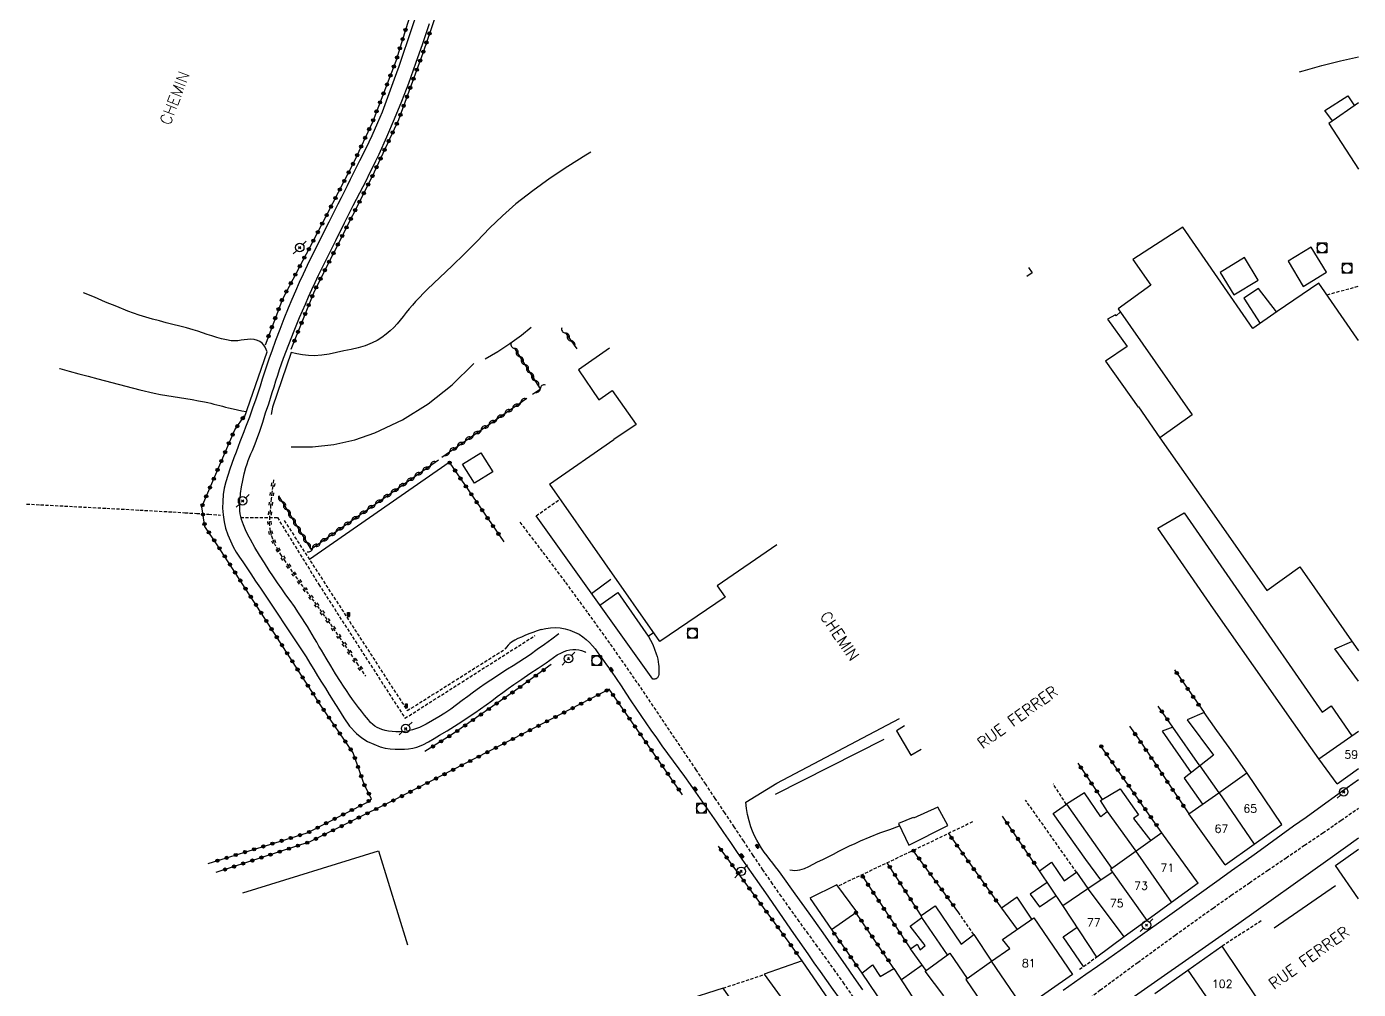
# Model space of a CAD drawing. Header units: millimetres. Extents: x 137000 to 138002, y 152999 to 154002.
# Drawn here: x 137792 to 138000, y 153219.5 to 153369.9 of the extents above; entities that cross this region are included whole.
import ezdxf
from ezdxf.enums import TextEntityAlignment as Align

# ---------------------------------------------------------------- set-up
doc = ezdxf.new("R2010")
doc.units = ezdxf.units.MM
doc.linetypes.add('DASHED', pattern=[0.75, 0.5, -0.25])
doc.layers.get('0').update_dxf_attribs({"linetype": 'CONTINUOUS'})
for name, color, linetype in [('W0001', 6, 'DASHED'), ('W0014', 7, 'CONTINUOUS'), ('W0017', 7, 'CONTINUOUS'), ('W0070', 7, 'DASHED'), ('W0071', 7, 'CONTINUOUS'), ('W0101', 7, 'CONTINUOUS'), ('W0104', 1, 'CONTINUOUS'), ('W0112', 1, 'DASHED'), ('W0120', 7, 'CONTINUOUS'), ('W0220', 5, 'DASHED'), ('W0300', 7, 'CONTINUOUS'), ('W0310', 3, 'CONTINUOUS'), ('W0323', 7, 'CONTINUOUS'), ('W0401', 7, 'CONTINUOUS'), ('W0420', 7, 'CONTINUOUS'), ('W0473', 7, 'CONTINUOUS'), ('W0510', 5, 'CONTINUOUS'), ('W0989', 7, 'CONTINUOUS'), ('W0991', 7, 'CONTINUOUS'), ('W1102', 7, 'CONTINUOUS')]:
    doc.layers.add(name, color=color, linetype=linetype)
doc.styles.get("Standard").update_dxf_attribs({"font": 'romans.shx', "width": 0.85})

# ---------------------------------------------------------------- blocks, each defined once
blk = doc.blocks.new('T473')
for p, q in [((-0.166667, 0.166667), (0.166667, -0.166667)), ((-0.166667, -0.166667), (0.166667, 0.166667)), ((0.500001, 0.500001), (1.000002, 1.000002)), ((-1.000002, -1.000002), (-0.500001, -0.500001))]:
    blk.add_line(p, q)
blk.add_ellipse((0, 0), major_axis=(0.471405, 0.471405), ratio=1, start_param=5.4977871438, end_param=11.780972451)
blk = doc.blocks.new('T401')
for p, q in [((-0.3, 0.3), (0, 0.3)), ((-0.3, -0.25), (-0.3, 0.3)), ((-0.3, 0.15), (0, 0.15)), ((-0.3, 0), (0, 0)), ((0, 0.3), (0, -0.25)), ((-0.3, -0.15), (0, -0.15)), ((-0.3, -0.25), (-0.3, -0.3)), ((-0.3, -0.3), (0, -0.3)), ((0, -0.3), (0, -0.25))]:
    blk.add_line(p, q)
blk = doc.blocks.new('T420')
for p, q in [((0.75, 0.75), (-0.75, 0.75)), ((-0.75, 0.75), (-0.75, -0.75)), ((0.75, 0.75), (0.75, -0.75)), ((0.75, -0.75), (-0.75, -0.75))]:
    blk.add_line(p, q)
blk.add_ellipse((0, 0), major_axis=(-0.53, 0.53), ratio=1, start_param=3.926991, end_param=10.210176)
blk = doc.blocks.new('t310o')
at = {"color": 0, "linetype": 'Continuous'}
for centre, start, end in [((-0.5, 0.38), 216.8699, 323.1304), ((0.5, -0.37), 36.8699, 143.1303)]:
    blk.add_arc(centre, 0.625, start, end, dxfattribs=at)
blk = doc.blocks.new('t323o')
at = {"color": 0, "linetype": 'Continuous'}
for radius in [0.25, 0.15]:
    blk.add_circle((0, 0), radius, dxfattribs=at)
blk = doc.blocks.new('t220o')
at = {"color": 0, "linetype": 'Continuous'}
for p, q in [((-0.25, 0.25), (0.25, 0.25)), ((-0.25, -0.25), (0.25, -0.25))]:
    blk.add_line(p, q, dxfattribs=at)

msp = doc.modelspace()

# ---------------------------------------------------------------- linework, layer by layer
at = {"layer": 'W0001'}
for points in [[(137923.28, 153215.22), (137919.68, 153220.36), (137918.29, 153222.32), (137916.89, 153224.27), (137915.48, 153226.21), (137914.07, 153228.15), (137912.66, 153230.09), (137911.26, 153232.04), (137909.87, 153233.99), (137908.49, 153235.96), (137906.97, 153238.17), (137905.47, 153240.39), (137903.98, 153242.61), (137902.49, 153244.85), (137901.02, 153247.08), (137899.54, 153249.32), (137898.05, 153251.55), (137896.55, 153253.77), (137893.21, 153258.74), (137889.86, 153263.72), (137886.49, 153268.67), (137883.05, 153273.58), (137879.6, 153278.38), (137876.11, 153283.14), (137872.56, 153287.87), (137868.97, 153292.56)], [(137953.87, 153215.07), (137959.7, 153219.4), (137965.54, 153223.7), (137971.4, 153227.97), (137977.3, 153232.19), (137980.14, 153234.18), (137982.99, 153236.15), (137985.85, 153238.1), (137988.71, 153240.04), (137991.58, 153241.99), (137994.44, 153243.93), (137997.3, 153245.89), (138000, 153247.77)]]:
    msp.add_lwpolyline(points, dxfattribs=at)
at = {"layer": 'W0014'}
for points in [[(137872.33, 153275.68), (137873.06, 153275.86), (137873.8, 153275.96), (137874.55, 153275.99), (137875.3, 153275.94), (137876.07, 153275.81), (137876.82, 153275.59), (137877.55, 153275.3), (137878.25, 153274.95), (137878.84, 153274.57), (137879.38, 153274.13), (137879.88, 153273.65), (137880.36, 153273.15), (137880.76, 153272.69), (137881.11, 153272.19), (137881.45, 153271.68), (137881.8, 153271.19), (137882.16, 153270.68), (137882.53, 153270.18), (137882.89, 153269.68), (137883.25, 153269.17), (137884.04, 153268.03), (137884.82, 153266.88), (137885.59, 153265.73), (137886.37, 153264.57), (137887.14, 153263.42), (137887.91, 153262.27), (137888.69, 153261.12), (137889.48, 153259.98), (137890.34, 153258.76), (137891.21, 153257.54), (137892.09, 153256.33), (137892.97, 153255.12), (137893.85, 153253.92), (137894.72, 153252.71), (137895.6, 153251.49), (137896.46, 153250.28), (137897.56, 153248.72), (137898.65, 153247.15), (137899.74, 153245.58), (137900.82, 153244.01), (137901.9, 153242.44), (137902.98, 153240.87), (137904.07, 153239.3), (137905.15, 153237.73), (137907.36, 153234.55), (137909.56, 153231.37), (137911.77, 153228.2), (137913.98, 153225.03), (137914.96, 153223.64), (137915.93, 153222.26), (137916.91, 153220.87), (137917.89, 153219.49), (137918.87, 153218.11)], [(138000, 153252.22), (137997.38, 153250.33), (137993.77, 153247.73), (137991.83, 153246.34), (137989.89, 153244.95), (137987.95, 153243.55), (137986.01, 153242.16), (137984.07, 153240.77), (137982.13, 153239.37), (137980.19, 153237.98), (137978.25, 153236.59), (137974.39, 153233.82), (137970.53, 153231.06), (137966.66, 153228.3), (137962.79, 153225.55), (137961.01, 153224.3), (137959.23, 153223.05), (137957.45, 153221.81), (137955.66, 153220.56), (137953.88, 153219.32)], [(137922.61, 153219.39), (137921.26, 153221.34), (137919.9, 153223.3), (137918.54, 153225.24), (137916.38, 153228.31), (137914.21, 153231.37), (137912.03, 153234.43), (137909.84, 153237.47), (137909.41, 153238.06), (137908.97, 153238.63), (137908.52, 153239.21), (137908.07, 153239.78), (137907.63, 153240.36), (137907.2, 153240.94), (137906.78, 153241.54), (137906.39, 153242.16), (137906.02, 153242.81), (137905.67, 153243.48), (137905.36, 153244.17), (137905.09, 153244.88), (137904.81, 153245.82), (137904.58, 153246.78), (137904.41, 153247.75), (137904.31, 153248.73)], [(137960.87, 153215.53), (137981.33, 153229.82), (137995.23, 153239.74), (138000, 153243.14)]]:
    msp.add_lwpolyline(points, dxfattribs=at)
at = {"layer": 'W0017'}
for points in [[(137836.13, 153286.67), (137857.99, 153301.84)], [(137889.77, 153267.95), (137871.55, 153293.46)], [(137880.18, 153281.29), (137883.2, 153283.56)], [(137881.52, 153279.49), (137884.3, 153281.49), (137889.08, 153274.67), (137889.9, 153275.24)], [(137872.35, 153275.67), (137871.69, 153275.47), (137871.05, 153275.24), (137870.41, 153275), (137869.77, 153274.74), (137869.25, 153274.52), (137868.72, 153274.29), (137868.21, 153274.03), (137867.73, 153273.72), (137867.44, 153273.48), (137867.17, 153273.23), (137866.93, 153272.95), (137866.71, 153272.65)], [(137889.07, 153274.71), (137889.43, 153274.03), (137889.76, 153273.33), (137890.06, 153272.62), (137890.32, 153271.89), (137890.44, 153271.48), (137890.55, 153271.06), (137890.63, 153270.63), (137890.69, 153270.2), (137890.71, 153269.96), (137890.72, 153269.72), (137890.72, 153269.47), (137890.71, 153269.23), (137890.71, 153269.04), (137890.72, 153268.84), (137890.71, 153268.64), (137890.67, 153268.44), (137890.62, 153268.34), (137890.57, 153268.24), (137890.5, 153268.15), (137890.42, 153268.07), (137890.32, 153268.01), (137890.21, 153267.97), (137890.1, 153267.95), (137889.99, 153267.93), (137889.94, 153267.92), (137889.88, 153267.93), (137889.82, 153267.93), (137889.77, 153267.95)], [(137904.33, 153248.73), (137909.13, 153251.7), (137928.33, 153261.79)], [(137911.21, 153238.16), (137911.59, 153238.09), (137911.98, 153238.07), (137912.36, 153238.08), (137912.75, 153238.14), (137913.48, 153238.36), (137914.17, 153238.68), (137914.84, 153239.04), (137915.51, 153239.38), (137916.35, 153239.79), (137917.19, 153240.2), (137918.02, 153240.62), (137918.86, 153241.05), (137919.69, 153241.47), (137920.53, 153241.89), (137921.38, 153242.29), (137922.23, 153242.67), (137923.74, 153243.31), (137925.26, 153243.91), (137926.79, 153244.48), (137928.33, 153245.02)]]:
    msp.add_lwpolyline(points, dxfattribs=at)
at = {"layer": 'W0070'}
for points in [[(137791.96, 153295.28), (137794.15, 153295.17), (137799.32, 153294.9), (137804.48, 153294.63), (137809.65, 153294.34), (137814.81, 153294.05), (137816.67, 153293.93), (137818.54, 153293.82), (137820.4, 153293.7), (137822.26, 153293.57)], [(137825.38, 153293.16), (137831.13, 153293.17), (137837.6, 153282.73), (137851.06, 153261.83), (137871.4, 153274.76)]]:
    msp.add_lwpolyline(points, dxfattribs=at)
at = {"layer": 'W0071'}
for points in [[(137853.7, 153374.28), (137852.14, 153369.66), (137851.46, 153367.66), (137850.78, 153365.65), (137850.1, 153363.64), (137849.39, 153361.64), (137848.77, 153359.93), (137848.14, 153358.21), (137847.48, 153356.51), (137846.78, 153354.82), (137845.88, 153352.82), (137844.93, 153350.84), (137843.95, 153348.88), (137842.98, 153346.91), (137842.51, 153345.96), (137842.03, 153345), (137841.55, 153344.05), (137841.07, 153343.1), (137840.59, 153342.15), (137840.1, 153341.19), (137839.63, 153340.24), (137839.15, 153339.29), (137838.14, 153337.27), (137837.12, 153335.25), (137836.12, 153333.22), (137835.15, 153331.19), (137834.55, 153329.87), (137833.96, 153328.55), (137833.38, 153327.22), (137832.82, 153325.88), (137832.15, 153324.21), (137831.49, 153322.53), (137830.86, 153320.84), (137830.25, 153319.14), (137829.87, 153318.06), (137829.5, 153316.97), (137829.14, 153315.87), (137828.78, 153314.77), (137828.42, 153313.68), (137828.06, 153312.58), (137827.7, 153311.49), (137827.32, 153310.4), (137827.04, 153309.63), (137826.76, 153308.86), (137826.47, 153308.09), (137826.17, 153307.32), (137825.88, 153306.55), (137825.59, 153305.79), (137825.29, 153305.02), (137825.01, 153304.25), (137824.67, 153303.37), (137824.32, 153302.49), (137823.99, 153301.61), (137823.69, 153300.71), (137823.38, 153299.74), (137823.09, 153298.77), (137822.84, 153297.78), (137822.67, 153296.77), (137822.59, 153295.71), (137822.57, 153294.65), (137822.64, 153293.58), (137822.8, 153292.52), (137823.05, 153291.5), (137823.39, 153290.5), (137823.79, 153289.53), (137824.24, 153288.58), (137824.7, 153287.78), (137825.21, 153287.01), (137825.74, 153286.25), (137826.26, 153285.49), (137827, 153284.38), (137827.73, 153283.26), (137828.47, 153282.15), (137829.21, 153281.03), (137829.93, 153279.95), (137830.66, 153278.87), (137831.39, 153277.79), (137832.11, 153276.71), (137832.84, 153275.63), (137833.56, 153274.55), (137834.28, 153273.46), (137834.99, 153272.37), (137835.61, 153271.4), (137836.22, 153270.43), (137836.82, 153269.45), (137837.42, 153268.47), (137838.02, 153267.49), (137838.63, 153266.51), (137839.24, 153265.54), (137839.87, 153264.57), (137840.69, 153263.25), (137841.5, 153261.9), (137842.4, 153260.59), (137843.48, 153259.43), (137844.32, 153258.77), (137845.22, 153258.21), (137846.18, 153257.76), (137847.17, 153257.39), (137847.95, 153257.18), (137848.74, 153257.07), (137849.53, 153257.01), (137850.32, 153256.99), (137850.98, 153257), (137851.64, 153257.05), (137852.29, 153257.14), (137852.93, 153257.3), (137853.87, 153257.67), (137854.76, 153258.15), (137855.61, 153258.67), (137856.47, 153259.19), (137857.65, 153259.88), (137858.81, 153260.59), (137859.97, 153261.32), (137861.11, 153262.08), (137862, 153262.68), (137862.88, 153263.3), (137863.75, 153263.93), (137864.61, 153264.57), (137865.47, 153265.21), (137866.34, 153265.85), (137867.21, 153266.48), (137868.08, 153267.1), (137869.34, 153267.96), (137870.59, 153268.82), (137871.86, 153269.67), (137873.12, 153270.51), (137873.7, 153270.91), (137874.27, 153271.33), (137874.86, 153271.72), (137875.49, 153272.05), (137875.92, 153272.24), (137876.37, 153272.4), (137876.83, 153272.51), (137877.3, 153272.57), (137877.76, 153272.56), (137878.21, 153272.5), (137878.65, 153272.4), (137879.07, 153272.25), (137879.14, 153272.22), (137879.2, 153272.19), (137879.25, 153272.15), (137879.3, 153272.1)], [(137875.1, 153275.01), (137873.99, 153274.17), (137872.87, 153273.35), (137871.74, 153272.55), (137870.61, 153271.76), (137869.74, 153271.18), (137868.87, 153270.61), (137867.99, 153270.04), (137867.1, 153269.49), (137866.22, 153268.93), (137865.34, 153268.37), (137864.46, 153267.8), (137863.6, 153267.22), (137862.68, 153266.58), (137861.78, 153265.92), (137860.89, 153265.25), (137860.01, 153264.58), (137859.11, 153263.92), (137858.21, 153263.27), (137857.28, 153262.64), (137856.34, 153262.05), (137855.36, 153261.47), (137854.37, 153260.91), (137853.34, 153260.41), (137852.26, 153260.02), (137851.61, 153259.87), (137850.95, 153259.77), (137850.28, 153259.73), (137849.61, 153259.73), (137849.06, 153259.75), (137848.51, 153259.81), (137847.97, 153259.91), (137847.43, 153260.06), (137847.06, 153260.21), (137846.71, 153260.39), (137846.38, 153260.61), (137846.06, 153260.84), (137845.69, 153261.18), (137845.35, 153261.56), (137845.04, 153261.95), (137844.73, 153262.33), (137844.25, 153262.93), (137843.78, 153263.53), (137843.32, 153264.14), (137842.87, 153264.75), (137842.38, 153265.45), (137841.91, 153266.15), (137841.44, 153266.86), (137840.98, 153267.57), (137840.22, 153268.78), (137839.47, 153270), (137838.74, 153271.23), (137838, 153272.45), (137837.63, 153273.07), (137837.27, 153273.69), (137836.91, 153274.3), (137836.55, 153274.92), (137836.18, 153275.54), (137835.82, 153276.15), (137835.44, 153276.76), (137835.06, 153277.37), (137834.43, 153278.32), (137833.79, 153279.27), (137833.13, 153280.2), (137832.47, 153281.13), (137831.81, 153282.06), (137831.15, 153283), (137830.5, 153283.94), (137829.87, 153284.89), (137829.1, 153286.08), (137828.34, 153287.28), (137827.6, 153288.49), (137826.92, 153289.73), (137826.53, 153290.49), (137826.15, 153291.26), (137825.82, 153292.05), (137825.54, 153292.87), (137825.42, 153293.32), (137825.34, 153293.78), (137825.28, 153294.24), (137825.24, 153294.7), (137825.24, 153294.98), (137825.24, 153295.26), (137825.25, 153295.54), (137825.26, 153295.82), (137825.29, 153296.1), (137825.31, 153296.38), (137825.35, 153296.65), (137825.38, 153296.93), (137825.53, 153297.96), (137825.72, 153298.99), (137825.95, 153300), (137826.22, 153301.01), (137826.39, 153301.55), (137826.58, 153302.09), (137826.79, 153302.61), (137827.01, 153303.14), (137827.23, 153303.66), (137827.45, 153304.18), (137827.67, 153304.71), (137827.87, 153305.24), (137828.37, 153306.65), (137828.84, 153308.08), (137829.3, 153309.51), (137829.77, 153310.93), (137830.06, 153311.83), (137830.34, 153312.72), (137830.63, 153313.62), (137830.91, 153314.51), (137831.19, 153315.41), (137831.48, 153316.3), (137831.78, 153317.19), (137832.1, 153318.07), (137832.9, 153320.2), (137833.74, 153322.32), (137834.61, 153324.42), (137835.5, 153326.51), (137836, 153327.65), (137836.52, 153328.78), (137837.04, 153329.9), (137837.58, 153331.02), (137838.91, 153333.75), (137840.26, 153336.47), (137841.63, 153339.19), (137842.99, 153341.9), (137843.5, 153342.9), (137844.01, 153343.9), (137844.52, 153344.89), (137845.03, 153345.89), (137845.54, 153346.89), (137846.04, 153347.89), (137846.53, 153348.9), (137847.01, 153349.91), (137848.24, 153352.66), (137849.42, 153355.44), (137850.56, 153358.23), (137851.65, 153361.04), (137852.78, 153364.13), (137853.84, 153367.24), (137854.87, 153370.36)]]:
    msp.add_lwpolyline(points, dxfattribs=at)
at = {"layer": 'W0101'}
for points in [[(137883.02, 153319.61), (137878.18, 153316.27), (137881.36, 153311.58), (137883.42, 153313), (137887.16, 153307.73)], [(137887.16, 153307.73), (137883.67, 153305.37)], [(137873.65, 153298.37), (137883.67, 153305.37)], [(137899.85, 153282.49), (137901.09, 153280.73), (137890.89, 153273.83), (137873.67, 153298.37)], [(137909.16, 153288.94), (137899.85, 153282.49)], [(137996.67, 153251.6), (137993.8, 153255.49), (138000, 153259.82)], [(137978.18, 153250.2), (137982.59, 153253.3)], [(137988.03, 153245.21), (137982.64, 153253.24)], [(137996.67, 153251.6), (138000, 153253.99)], [(137979.19, 153238.96), (137973.5, 153246.91), (137978.18, 153250.2)], [(137983.72, 153242.16), (137988.03, 153245.21)], [(137974.98, 153236.07), (137969.32, 153243.93), (137965.31, 153241.07)], [(137979.19, 153238.96), (137983.72, 153242.16)], [(137965.31, 153241.07), (137961.28, 153238.19)], [(137996.42, 153238.85), (138000, 153241.39)], [(138000, 153233.62), (137996.42, 153238.85)], [(137957.76, 153235.24), (137961.56, 153237.8)], [(137974.98, 153236.07), (137970.83, 153233.04)], [(137959.12, 153224.54), (137953.83, 153232.61), (137957.76, 153235.24)], [(137970.83, 153233.04), (137966.96, 153230.23)], [(137942.7, 153223.87), (137945.54, 153225.87), (137944.4, 153227.26), (137949.3, 153230.65), (137955.32, 153221.82)], [(137966.96, 153230.23), (137966.96, 153230.22), (137963.44, 153227.67)], [(137963.44, 153227.67), (137959.12, 153224.54)], [(137973.36, 153222.47), (137978.67, 153226.21)], [(137978.67, 153226.21), (137984.1, 153218.15)], [(137935.26, 153218.48), (137932.35, 153222.35), (137936.16, 153225.14), (137938.89, 153221.18)], [(137938.89, 153221.18), (137942.7, 153223.87)], [(137955.32, 153221.82), (137947.73, 153216.51)], [(137968.2, 153218.83), (137973.36, 153222.47)]]:
    msp.add_lwpolyline(points, dxfattribs=at)
at = {"layer": 'W0104'}
for points in [[(137995.94, 153355.12), (137994.77, 153356.76), (137998.37, 153359.03), (137999.38, 153357.5)], [(138000, 153357.93), (137995.39, 153354.74), (138000, 153347.61)], [(138000, 153320.81), (137999.75, 153321.18), (137993.85, 153329.79), (137987.31, 153325.37), (137983.5, 153322.7), (137972.6, 153338.55), (137964.78, 153333.5), (137967.6, 153329.46), (137962.5, 153325.76), (137974.05, 153309.22), (137968.98, 153305.63), (137977.13, 153294.06), (137985.71, 153281.79), (137990.88, 153285.49), (138000, 153272.34)], [(137948.46, 153332.23), (137949.04, 153331.41), (137948.19, 153330.83)], [(137987.19, 153325.31), (137984.42, 153328.94), (137982.09, 153327.46), (137984.64, 153323.5)], [(137962.82, 153325.3), (137962.15, 153324.68), (137962.07, 153324.86), (137960.81, 153324.16), (137963.9, 153319.89), (137960.51, 153317.61), (137965.6, 153310.44), (137965.66, 153310.45), (137968.98, 153305.63)], [(137993.8, 153255.49), (137991.97, 153258.14), (137977.35, 153278.93), (137968.67, 153291.53), (137972.81, 153293.93), (137981.77, 153280.88), (137994.34, 153262.8), (137995.73, 153263.77), (137998.96, 153259.09)], [(138000, 153267.64), (137996.34, 153272.67), (137998.96, 153273.83)], [(137982.64, 153253.24), (137979.83, 153257.27), (137977.9, 153259.9), (137977.89, 153259.9), (137975.89, 153262.72), (137973.24, 153261.58), (137977.37, 153256.07), (137972.77, 153252.45)], [(137929.12, 153260.67), (137927.83, 153259.89), (137930.11, 153256.08)], [(137975.22, 153254.38), (137971.02, 153260.44), (137969.35, 153259.79), (137973.86, 153253.31)], [(137930.11, 153256.08), (137931.69, 153257.02)], [(137975.22, 153254.38), (137978.18, 153250.2)], [(137960.79, 153247.27), (137959.7, 153248.99), (137962.78, 153250.83), (137965.63, 153246.77), (137964.86, 153246.19), (137967.56, 153242.67)], [(137972.77, 153252.45), (137975.65, 153248.43)], [(137959.77, 153236.6), (137957.45, 153239.77), (137952.31, 153246.95), (137954.38, 153248.39), (137957.39, 153244.21), (137961.51, 153238.35)], [(137965.31, 153241.07), (137960.79, 153247.27), (137959.76, 153246.42), (137957.22, 153250.18), (137954.38, 153248.39)], [(137825.72, 153234.55), (137846.91, 153241.11), (137851.47, 153226.46)], [(137953.83, 153232.61), (137950.18, 153238.02), (137952.05, 153239.33), (137954.04, 153236.44), (137955.99, 153237.77), (137957.76, 153235.24)], [(137951.4, 153236.2), (137948.73, 153234.36), (137950.18, 153232.38), (137952.79, 153234.15)], [(137918.53, 153235.79), (137914.32, 153233.72)], [(137917.69, 153228.83), (137921.64, 153231.57), (137918.53, 153235.79)], [(137948.98, 153230.43), (137946.7, 153233.87), (137944.27, 153232.16), (137946.7, 153228.85)], [(137914.37, 153233.7), (137917.69, 153228.81)], [(137932.49, 153222.45), (137930.01, 153225.81), (137931.06, 153226.56), (137931.54, 153225.68), (137932.34, 153226.35), (137929.96, 153229.35), (137931.81, 153230.69), (137931.82, 153230.71), (137931.7, 153231.04), (137933.87, 153232.55), (137937.96, 153226.57), (137939.92, 153228.05), (137942.7, 153223.87)], [(137935.83, 153224.9), (137931.82, 153230.71)], [(137957.07, 153223.06), (137953.9, 153227.67), (137956.08, 153229.18)], [(137913.1, 153223.96), (137907.2, 153221.86), (137910.92, 153216.7), (137910.93, 153216.71), (137916.61, 153208.87)], [(137921.42, 153211.8), (137913.1, 153223.96)], [(137922.42, 153222.04), (137924.12, 153223.31), (137925.3, 153221.48), (137927.43, 153222.77), (137931.81, 153216.05)], [(137922.42, 153222.02), (137928.2, 153213.46)], [(137931.88, 153223.28), (137928.61, 153220.97)]]:
    msp.add_lwpolyline(points, dxfattribs=at)
for points in [[(137980.53, 153327.95), (137984.34, 153330.26), (137982.19, 153333.79), (137978.39, 153331.47)], [(137995.03, 153331.48), (137992.64, 153335.43), (137989.01, 153333.23), (137991.4, 153329.29)], [(137864.77, 153300.34), (137861.9, 153298.53), (137860.03, 153301.49), (137862.9, 153303.3)], [(137934.29, 153247.96), (137930.52, 153246.23), (137930.43, 153246.32), (137928.17, 153245.37), (137929.78, 153241.99), (137935.89, 153245.09)], [(137900.79, 153219.68), (137894.56, 153217.7), (137897.43, 153213.64), (137903.51, 153215.69)]]:
    msp.add_lwpolyline(points, close=True, dxfattribs=at)
at = {"layer": 'W0112'}
for points in [[(137995.13, 153327.98), (138000, 153329.32)], [(137871.55, 153293.46), (137875.29, 153296.05)], [(137832.2, 153292.71), (137851.42, 153263.02), (137866.71, 153272.65)], [(137954.37, 153248.39), (137952.34, 153251.58)], [(137955.99, 153237.77), (137948, 153249.05)], [(137939.73, 153245.64), (137930.14, 153241.02), (137918.67, 153235.59)], [(137939.92, 153228.05), (137937.58, 153231.45)], [(137984.81, 153230.17), (137978.67, 153226.21)], [(137956.46, 153222.62), (137959.2, 153224.6)], [(137900.79, 153219.68), (137907.23, 153221.82)]]:
    msp.add_lwpolyline(points, dxfattribs=at)
at = {"layer": 'W0120'}
for points in [[(137825.93, 153308.72), (137829.51, 153319.08), (137829.23, 153319.77)], [(137833.26, 153318.95), (137830.38, 153310.42), (137830.15, 153309.27)]]:
    msp.add_lwpolyline(points, dxfattribs=at)
at = {"layer": 'W0220'}
msp.add_lwpolyline([(137830.54, 153299.05), (137830.4, 153298.07), (137830.27, 153297.09), (137830.16, 153296.1), (137830.08, 153295.11), (137829.99, 153294.21), (137829.91, 153293.3), (137829.87, 153292.38), (137829.93, 153291.46), (137830.04, 153290.88), (137830.2, 153290.3), (137830.4, 153289.75), (137830.63, 153289.2), (137831.09, 153288.3), (137831.62, 153287.43), (137832.19, 153286.58), (137832.75, 153285.75), (137833.55, 153284.57), (137834.37, 153283.4), (137835.21, 153282.25), (137836.06, 153281.1), (137836.91, 153279.96), (137837.75, 153278.81), (137838.59, 153277.66), (137839.41, 153276.5), (137840.8, 153274.48), (137842.18, 153272.46), (137843.54, 153270.42), (137844.88, 153268.38)], dxfattribs=at)
at = {"layer": 'W0300'}
for points in [[(137833.3, 153304.21), (137836.64, 153304.2), (137839.96, 153304.57), (137843.21, 153305.3), (137846.37, 153306.39), (137850.66, 153308.44), (137854.69, 153310.95), (137858.42, 153313.9), (137861.8, 153317.24)], [(137925.87, 153258.49), (137908.92, 153249.93)], [(137986.87, 153229.1), (137996.42, 153235.72)]]:
    msp.add_lwpolyline(points, dxfattribs=at)
at = {"layer": 'W0310'}
for points in [[(137876.08, 153322.07), (137877.89, 153319.55)], [(137870.96, 153312.43), (137872.22, 153313.3), (137868.15, 153319.66)], [(137856.81, 153302.61), (137870.11, 153311.82)], [(137831.3, 153296.59), (137836.37, 153288.23), (137856.28, 153302.17)]]:
    msp.add_lwpolyline(points, dxfattribs=at)
at = {"layer": 'W0323'}
for points in [[(137885.42, 153477.02), (137877.93, 153453.57), (137870.16, 153429.46), (137862.06, 153404.07), (137855.15, 153382.31), (137849.65, 153364.47), (137845.98, 153354.95), (137843.14, 153348.79), (137837.26, 153337.37), (137831.91, 153327.31), (137829.23, 153320.11)], [(137889.55, 153475.72), (137879.03, 153442.55), (137867.81, 153408.27), (137862, 153390.55), (137857.58, 153376.73), (137853.86, 153365.73), (137850.06, 153355.28), (137845.89, 153346.33), (137836.87, 153328.51), (137833.25, 153319.4)], [(137820.34, 153239.14), (137830.78, 153242.38), (137835.81, 153243.92), (137845.08, 153248.69), (137845.86, 153249.24), (137844.73, 153251.37), (137842.96, 153256.42), (137837.9, 153263.83), (137829.64, 153276.68), (137821.73, 153288.93), (137819.82, 153291.76), (137819.31, 153294.83), (137824.46, 153306.88), (137825.99, 153309.08)], [(137857.99, 153301.84), (137866.51, 153289.38)], [(137873.92, 153270.22), (137868.37, 153266.21), (137858.65, 153259.43), (137854.16, 153256.64)], [(137971.29, 153269.37), (137975.89, 153262.72)], [(137894.42, 153249.87), (137882.95, 153266.36), (137867.87, 153258.55), (137849.13, 153248.92), (137836.2, 153242.53), (137821.52, 153237.74)], [(137971.02, 153260.44), (137968.72, 153263.74)], [(137964.27, 153260.59), (137965.9, 153258.23), (137973.5, 153246.91)], [(137969.32, 153243.93), (137959.83, 153257.44)], [(137956.17, 153254.84), (137956.85, 153253.85), (137959.98, 153249.16)], [(137950.18, 153238.02), (137944.43, 153246.52)], [(137935.96, 153243.82), (137944.27, 153232.16)], [(137911.08, 153226.78), (137900.02, 153241.86)], [(137937.58, 153231.45), (137930.47, 153241.18)], [(137931.7, 153231.04), (137926.38, 153239.24)], [(137922.39, 153237.35), (137930.01, 153225.81)], [(137927.43, 153222.77), (137921.51, 153231.48)], [(137917.69, 153228.83), (137922.42, 153222.04)], [(137913.09, 153223.95), (137911.08, 153226.78)]]:
    msp.add_lwpolyline(points, dxfattribs=at)
at = {"layer": 'W0510'}
for points in [[(137990.83, 153362.79), (137991.39, 153362.96), (137994.3, 153363.76), (137997.23, 153364.5), (138000, 153365.16)], [(137880.1, 153350.24), (137879.31, 153349.77), (137876.51, 153347.99), (137873.73, 153346.16), (137871.02, 153344.23), (137868.4, 153342.18), (137866.29, 153340.32), (137864.29, 153338.35), (137862.32, 153336.33), (137860.34, 153334.35), (137858.42, 153332.51), (137856.49, 153330.68), (137854.58, 153328.83), (137852.73, 153326.92), (137852.22, 153326.36), (137851.74, 153325.78), (137851.27, 153325.19), (137850.8, 153324.59), (137850.33, 153324), (137849.84, 153323.42), (137849.32, 153322.87), (137848.77, 153322.34), (137848.11, 153321.8), (137847.43, 153321.29), (137846.71, 153320.84), (137845.95, 153320.45), (137844.87, 153320.02), (137843.76, 153319.7), (137842.64, 153319.45), (137841.52, 153319.2), (137840.38, 153318.95), (137839.23, 153318.71), (137838.06, 153318.53), (137836.89, 153318.46), (137835.97, 153318.48), (137835.06, 153318.57), (137834.15, 153318.73), (137833.26, 153318.95)], [(137829.23, 153319.77), (137829.01, 153320.12), (137828.73, 153320.42), (137828.4, 153320.66), (137828.03, 153320.84), (137827.51, 153320.98), (137826.99, 153321.02), (137826.46, 153321), (137825.95, 153320.94), (137825.45, 153320.86), (137824.95, 153320.79), (137824.44, 153320.76), (137823.93, 153320.79), (137823.16, 153320.92), (137822.4, 153321.09), (137821.65, 153321.31), (137820.91, 153321.54), (137820.18, 153321.79), (137819.45, 153322.04), (137818.71, 153322.29), (137817.97, 153322.51), (137816.92, 153322.79), (137815.87, 153323.07), (137814.81, 153323.34), (137813.75, 153323.61), (137812.7, 153323.89), (137811.64, 153324.17), (137810.6, 153324.48), (137809.56, 153324.81), (137807.78, 153325.43), (137806.03, 153326.12), (137804.29, 153326.84), (137802.56, 153327.58), (137800.86, 153328.3)], [(137863.61, 153317.99), (137865.56, 153319.11), (137867.44, 153320.34), (137869.26, 153321.65), (137870.8, 153322.89)], [(137797.12, 153316.44), (137797.13, 153316.44), (137798.61, 153316.04), (137800.09, 153315.63), (137801.57, 153315.24), (137803.06, 153314.85), (137805.25, 153314.27), (137807.45, 153313.68), (137809.65, 153313.11), (137811.86, 153312.6), (137812.85, 153312.4), (137813.84, 153312.23), (137814.83, 153312.07), (137815.82, 153311.91), (137816.81, 153311.76), (137817.8, 153311.6), (137818.79, 153311.43), (137819.77, 153311.24), (137820.25, 153311.13), (137820.71, 153311.02), (137821.18, 153310.91), (137821.65, 153310.79), (137822.12, 153310.67), (137822.58, 153310.55), (137823.05, 153310.43), (137823.52, 153310.32), (137824.21, 153310.17), (137824.89, 153310.02), (137825.58, 153309.87), (137826.27, 153309.73)]]:
    msp.add_lwpolyline(points, dxfattribs=at)
at = {"layer": 'W1102'}
for points in [[(137978.18, 153250.21), (137983.72, 153242.17)], [(137970.84, 153233.03), (137965.26, 153241.13)], [(137961.28, 153238.19), (137966.96, 153230.22)], [(137963.44, 153227.67), (137957.69, 153235.33)], [(137947.73, 153216.51), (137942.7, 153223.87)], [(137973.36, 153222.47), (137978.9, 153214.47)], [(137938.89, 153221.18), (137938.67, 153221.05), (137943.7, 153213.69)]]:
    msp.add_lwpolyline(points, dxfattribs=at)

# ---------------------------------------------------------------- block references
at = {"layer": 'W0220'}
for p, rotation in [((137830.43, 153298.31), 261.5206100185222), ((137830.24, 153296.82), 263.7662959311614), ((137830.09, 153295.33), 264.8891363731379), ((137829.87, 153292.34), 273.7917983307809), ((137829.96, 153293.83), 264.5960367194685), ((137830.04, 153290.85), 285.79602978179), ((137830.53, 153289.43), 293.1128835060346), ((137831.21, 153288.1), 301.3758552780014), ((137832.02, 153286.83), 303.6889238586118), ((137832.86, 153285.59), 304.2004488565866), ((137833.7, 153284.35), 305.2203736352391), ((137834.57, 153283.13), 305.9720256565822), ((137835.46, 153281.92), 306.4553088436023), ((137836.35, 153280.71), 306.6084138908051), ((137837.24, 153279.51), 306.4312277898983), ((137838.13, 153278.3), 305.9853725701834), ((137839, 153277.08), 305.2709053520512), ((137839.86, 153275.85), 304.6305737528527), ((137840.71, 153274.61), 304.6305737528527), ((137841.56, 153273.37), 304.1756342760868), ((137842.4, 153272.13), 303.7206924511656), ((137843.23, 153270.88), 303.7206924511656), ((137844.06, 153269.63), 303.2657482774531)]:
    msp.add_blockref('t220o', p, dxfattribs=dict(at, rotation=rotation))
at = {"layer": 'W0310'}
for p, rotation in [((137876.14, 153321.99), 305.7064567358374), ((137877.01, 153320.77), 305.7064567358374), ((137868.19, 153319.6), 122.5742348135998), ((137869, 153318.33), 122.5742348135998), ((137869.81, 153317.07), 122.5742348135998), ((137870.62, 153315.81), 122.5742348135998), ((137871.43, 153314.54), 122.5742348135998), ((137872.19, 153313.29), 34.66672360640602), ((137867.9, 153310.29), 34.70187339275102), ((137869.14, 153311.15), 34.70187339275102), ((137865.44, 153308.59), 34.70187339275102), ((137866.67, 153309.44), 34.70187339275102), ((137861.74, 153306.02), 34.70187339275102), ((137862.97, 153306.88), 34.70187339275102), ((137864.21, 153307.73), 34.70187339275102), ((137859.27, 153304.32), 34.70187339275102), ((137860.51, 153305.17), 34.70187339275102), ((137858.04, 153303.46), 34.70187339275102), ((137852.59, 153299.59), 34.99684954729571), ((137853.82, 153300.45), 34.99684954729571), ((137855.05, 153301.31), 34.99684954729571), ((137850.13, 153297.87), 34.99684954729571), ((137851.36, 153298.73), 34.99684954729571), ((137831.86, 153295.67), 301.2300970200913), ((137847.68, 153296.15), 34.99684954729571), ((137848.91, 153297.01), 34.99684954729571), ((137832.64, 153294.39), 301.2300970200913), ((137843.99, 153293.57), 34.99684954729571), ((137845.22, 153294.43), 34.99684954729571), ((137846.45, 153295.29), 34.99684954729571), ((137833.42, 153293.11), 301.2300970200913), ((137834.19, 153291.83), 301.2300970200913), ((137841.53, 153291.85), 34.99684954729571), ((137842.76, 153292.71), 34.99684954729571), ((137834.97, 153290.54), 301.2300970200913), ((137835.75, 153289.26), 301.2300970200913), ((137837.85, 153289.27), 34.99684954729571), ((137839.08, 153290.13), 34.99684954729571), ((137840.3, 153290.99), 34.99684954729571), ((137836.62, 153288.41), 34.99684954729571)]:
    msp.add_blockref('t310o', p, dxfattribs=dict(at, rotation=rotation))
at = {"layer": 'W0323'}
for p, rotation in [((137851.15, 153369.33), 252.8647764901762), ((137854.89, 153368.79), 251.356068641047), ((137850.71, 153367.9), 252.8647764901762), ((137854.42, 153367.37), 251.356068641047), ((137849.83, 153365.03), 252.8647764901762), ((137850.27, 153366.47), 252.8647764901762), ((137853.94, 153365.95), 251.356068641047), ((137849.33, 153363.62), 248.912899704445), ((137852.91, 153363.13), 249.9821031102139), ((137853.43, 153364.54), 249.9821031102139), ((137848.25, 153360.82), 248.912899704445), ((137848.79, 153362.22), 248.912899704445), ((137852.4, 153361.72), 249.9821031102139), ((137847.71, 153359.42), 248.912899704445), ((137851.37, 153358.9), 249.9821031102139), ((137851.89, 153360.31), 249.9821031102139), ((137846.63, 153356.62), 248.912899704445), ((137847.17, 153358.02), 248.912899704445), ((137850.86, 153357.49), 249.9821031102139), ((137846.09, 153355.22), 248.912899704445), ((137849.78, 153354.69), 245.0234228199608), ((137850.35, 153356.08), 249.9821031102139), ((137844.85, 153352.49), 245.2785402895641), ((137845.48, 153353.85), 245.2785402895641), ((137849.15, 153353.33), 245.0234228199608), ((137844.22, 153351.13), 245.2785402895641), ((137847.88, 153350.61), 245.0234228199608), ((137848.51, 153351.97), 245.0234228199608), ((137842.95, 153348.41), 242.7066941368855), ((137843.6, 153349.77), 245.2785402895641), ((137846.61, 153347.89), 245.0234228199608), ((137847.25, 153349.25), 245.0234228199608), ((137842.26, 153347.08), 242.7066941368855), ((137845.98, 153346.53), 245.0234228199608), ((137840.89, 153344.41), 242.7066941368855), ((137841.58, 153345.75), 242.7066941368855), ((137844.63, 153343.85), 243.171949443032), ((137845.31, 153345.19), 243.171949443032), ((137839.51, 153341.75), 242.7066941368855), ((137840.2, 153343.08), 242.7066941368855), ((137843.96, 153342.51), 243.171949443032), ((137838.83, 153340.41), 242.7066941368855), ((137842.6, 153339.84), 243.171949443032), ((137843.28, 153341.18), 243.171949443032), ((137837.45, 153337.75), 242.7066941368855), ((137838.14, 153339.08), 242.7066941368855), ((137841.93, 153338.5), 243.171949443032), ((137836.75, 153336.42), 241.9955462241295), ((137840.57, 153335.82), 243.171949443032), ((137841.25, 153337.16), 243.171949443032), ((137835.34, 153333.77), 241.9955462241295), ((137836.05, 153335.1), 241.9955462241295), ((137839.89, 153334.48), 243.171949443032), ((137834.64, 153332.45), 241.9955462241295), ((137838.54, 153331.81), 243.171949443032), ((137839.22, 153333.14), 243.171949443032), ((137833.23, 153329.8), 241.9955462241295), ((137833.93, 153331.12), 241.9955462241295), ((137837.86, 153330.47), 243.171949443032), ((137831.84, 153327.14), 249.6333515276749), ((137832.52, 153328.48), 241.9955462241295), ((137836.58, 153327.76), 248.3277179372718), ((137837.19, 153329.13), 243.171949443032), ((137831.32, 153325.73), 249.6333515276749), ((137836.02, 153326.37), 248.3277179372718), ((137830.8, 153324.33), 249.6333515276749), ((137834.91, 153323.58), 248.3277179372718), ((137835.47, 153324.97), 248.3277179372718), ((137829.75, 153321.52), 249.6333515276749), ((137830.28, 153322.92), 249.6333515276749), ((137834.36, 153322.18), 248.3277179372718), ((137833.81, 153320.79), 248.3277179372718), ((137825.72, 153308.69), 55.21142289710185), ((137824.87, 153307.45), 55.21142289710185), ((137823.56, 153304.77), 66.83816184058895), ((137824.15, 153306.14), 66.83816184058895), ((137822.97, 153303.39), 66.83816184058895), ((137821.79, 153300.63), 66.83816184058895), ((137822.38, 153302.01), 66.83816184058895), ((137858.04, 153301.76), 304.3650086389026), ((137858.89, 153300.52), 304.3650086389026), ((137821.2, 153299.25), 66.83816184058895), ((137859.73, 153299.28), 304.3650086389026), ((137860.58, 153298.05), 304.3650086389026), ((137820.02, 153296.49), 66.83816184058895), ((137820.61, 153297.87), 66.83816184058895), ((137861.43, 153296.81), 304.3650086389026), ((137819.43, 153295.11), 66.83816184058895), ((137862.27, 153295.57), 304.3650086389026), ((137863.12, 153294.33), 304.3650086389026), ((137819.51, 153293.65), 99.46232220784958), ((137819.76, 153292.17), 99.46232220784958), ((137863.97, 153293.09), 304.3650086389026), ((137864.81, 153291.86), 304.3650086389026), ((137820.43, 153290.86), 123.9831975096624), ((137821.27, 153289.62), 123.9831975096624), ((137865.66, 153290.62), 304.3650086389026), ((137822.09, 153288.37), 122.8244932973636), ((137822.91, 153287.11), 122.8244932973636), ((137823.72, 153285.85), 122.8244932973636), ((137824.53, 153284.59), 122.8244932973636), ((137825.35, 153283.33), 122.8244932973636), ((137826.16, 153282.07), 122.8244932973636), ((137826.97, 153280.81), 122.8244932973636), ((137827.79, 153279.54), 122.8244932973636), ((137828.6, 153278.28), 122.8244932973636), ((137829.41, 153277.02), 122.8244932973636), ((137830.22, 153275.76), 122.7505525675298), ((137831.04, 153274.5), 122.7505525675298), ((137831.85, 153273.24), 122.7505525675298), ((137832.66, 153271.98), 122.7505525675298), ((137833.47, 153270.72), 122.7505525675298), ((137834.28, 153269.45), 122.7505525675298), ((137872.72, 153269.35), 215.8576213656795), ((137971.63, 153268.89), 304.6689320182339), ((137835.09, 153268.19), 122.7505525675298), ((137835.9, 153266.93), 122.7505525675298), ((137870.29, 153267.6), 215.8576213656795), ((137871.5, 153268.48), 215.8576213656795), ((137972.48, 153267.65), 304.6689320182339), ((137836.72, 153265.67), 122.7505525675298), ((137866.62, 153264.99), 214.9080297645747), ((137867.85, 153265.85), 214.9080297645747), ((137869.07, 153266.72), 215.8576213656795), ((137879.91, 153264.78), 207.3559746277712), ((137881.25, 153265.47), 207.3559746277712), ((137882.58, 153266.16), 207.3559746277712), ((137883.57, 153265.47), 124.8380291800202), ((137973.33, 153266.42), 304.6689320182339), ((137974.19, 153265.18), 304.6689320182339), ((137837.53, 153264.41), 122.7505525675298), ((137838.36, 153263.16), 124.311572295614), ((137864.16, 153263.27), 214.9080297645747), ((137865.39, 153264.13), 214.9080297645747), ((137875.92, 153262.72), 207.3559746277712), ((137877.25, 153263.41), 207.3559746277712), ((137878.58, 153264.1), 207.3559746277712), ((137884.42, 153264.24), 124.8380291800202), ((137885.28, 153263), 124.8380291800202), ((137969.3, 153262.9), 124.9495620443125), ((137975.04, 153263.95), 304.6689320182339), ((137839.2, 153261.92), 124.311572295614), ((137840.05, 153260.68), 124.311572295614), ((137860.47, 153260.7), 214.9080297645747), ((137861.7, 153261.56), 214.9080297645747), ((137862.93, 153262.41), 214.9080297645747), ((137871.92, 153260.65), 207.3559746277712), ((137873.25, 153261.34), 207.3559746277712), ((137874.59, 153262.03), 207.3559746277712), ((137886.14, 153261.77), 124.8380291800202), ((137887, 153260.54), 124.8380291800202), ((137970.16, 153261.67), 124.9495620443125), ((137840.89, 153259.44), 124.311572295614), ((137857.99, 153259.02), 211.8179097312245), ((137859.24, 153259.84), 214.9080297645747), ((137867.92, 153258.58), 207.3559746277712), ((137869.26, 153259.27), 207.3559746277712), ((137870.59, 153259.96), 207.3559746277712), ((137887.85, 153259.31), 124.8380291800202), ((137965.12, 153259.36), 304.7249309955455), ((137841.74, 153258.2), 124.311572295614), ((137842.58, 153256.96), 124.311572295614), ((137855.44, 153257.43), 211.8179097312245), ((137856.71, 153258.23), 211.8179097312245), ((137863.92, 153256.52), 207.2057509442066), ((137865.26, 153257.21), 207.2057509442066), ((137866.59, 153257.9), 207.2057509442066), ((137888.71, 153258.08), 124.8380291800202), ((137889.57, 153256.85), 124.8380291800202), ((137959.84, 153257.44), 125.0767255141395), ((137965.98, 153258.12), 303.8544153727652), ((137966.81, 153256.88), 303.8544153727652), ((137843.24, 153255.63), 109.3860113452439), ((137859.92, 153254.47), 207.2057509442066), ((137861.25, 153255.15), 207.2057509442066), ((137862.59, 153255.84), 207.2057509442066), ((137890.42, 153255.62), 124.8380291800202), ((137891.28, 153254.39), 124.8380291800202), ((137960.7, 153256.21), 125.0767255141395), ((137961.56, 153254.98), 125.0767255141395), ((137967.65, 153255.63), 303.8544153727652), ((137968.48, 153254.39), 303.8544153727652), ((137843.73, 153254.21), 109.3860113452439), ((137844.23, 153252.8), 109.3860113452439), ((137855.92, 153252.41), 207.2057509442066), ((137857.25, 153253.09), 207.2057509442066), ((137858.59, 153253.78), 207.2057509442066), ((137892.14, 153253.15), 124.8380291800202), ((137956.64, 153254.14), 304.488216079395), ((137957.48, 153252.9), 303.7604900316924), ((137962.42, 153253.75), 125.0767255141395), ((137963.28, 153252.53), 125.0767255141395), ((137969.32, 153253.14), 303.8544153727652), ((137844.73, 153251.38), 109.3860113452439), ((137851.92, 153250.35), 207.2057509442066), ((137853.25, 153251.04), 207.2057509442066), ((137854.58, 153251.72), 207.2057509442066), ((137892.99, 153251.92), 124.8380291800202), ((137893.85, 153250.69), 124.8380291800202), ((137958.31, 153251.65), 303.7604900316924), ((137959.15, 153250.41), 303.7604900316924), ((137964.15, 153251.3), 125.0767255141395), ((137970.16, 153251.9), 303.8544153727652), ((137970.99, 153250.65), 303.8544153727652), ((137844.09, 153248.18), 27.24377447719448), ((137845.39, 153248.91), 34.85007810101025), ((137845.43, 153250.06), 117.9565348423744), ((137847.9, 153248.31), 206.2985197789283), ((137849.25, 153248.98), 207.2057509442066), ((137850.58, 153249.67), 207.2057509442066), ((137965.01, 153250.07), 125.0767255141395), ((137965.87, 153248.84), 125.0767255141395), ((137971.83, 153249.4), 303.8544153727652), ((137972.66, 153248.16), 303.8544153727652), ((137840.09, 153246.12), 27.24377447719448), ((137841.42, 153246.81), 27.24377447719448), ((137842.75, 153247.49), 27.24377447719448), ((137843.87, 153246.32), 206.2985197789283), ((137845.21, 153246.98), 206.2985197789283), ((137846.56, 153247.65), 206.2985197789283), ((137966.73, 153247.62), 125.0767255141395), ((137967.59, 153246.39), 125.0767255141395), ((137836.09, 153244.06), 27.24377447719448), ((137837.42, 153244.75), 27.24377447719448), ((137838.75, 153245.43), 27.24377447719448), ((137839.83, 153244.33), 206.2985197789283), ((137841.18, 153244.99), 206.2985197789283), ((137842.52, 153245.66), 206.2985197789283), ((137945.14, 153245.47), 124.1176606190717), ((137945.98, 153244.23), 124.1176606190717), ((137968.46, 153245.16), 125.0767255141395), ((137828.94, 153241.81), 17.23828125318937), ((137830.37, 153242.25), 17.23828125318937), ((137831.8, 153242.69), 16.99949776778114), ((137833.24, 153243.13), 16.99949776778114), ((137834.35, 153241.93), 198.0570327387484), ((137834.67, 153243.57), 16.99949776778114), ((137835.78, 153242.39), 198.0570327387484), ((137837.15, 153243), 206.2985197789283), ((137838.49, 153243.66), 206.2985197789283), ((137936.44, 153243.15), 305.5000092113115), ((137937.31, 153241.93), 305.5000092113115), ((137946.82, 153242.99), 124.1176606190717), ((137823.21, 153240.03), 17.23828125318937), ((137824.64, 153240.48), 17.23828125318937), ((137826.07, 153240.92), 17.23828125318937), ((137827.5, 153241.36), 17.23828125318937), ((137828.65, 153240.07), 198.0570327387484), ((137830.07, 153240.53), 198.0570327387484), ((137831.5, 153241), 198.0570327387484), ((137832.92, 153241.46), 198.0570327387484), ((137900.43, 153241.29), 126.2600976988058), ((137901.32, 153240.08), 126.2600976988058), ((137930.5, 153241.14), 126.1707392913151), ((137931.38, 153239.93), 126.1707392913151), ((137938.18, 153240.71), 305.5000092113115), ((137947.66, 153241.75), 124.1176606190717), ((137948.5, 153240.5), 124.1176606190717), ((137821.77, 153239.59), 17.23828125318937), ((137822.94, 153238.21), 198.0570327387484), ((137824.37, 153238.67), 198.0570327387484), ((137825.79, 153239.14), 198.0570327387484), ((137827.22, 153239.6), 198.0570327387484), ((137902.21, 153238.87), 126.2600976988058), ((137903.1, 153237.66), 126.2600976988058), ((137926.8, 153238.6), 122.9466631568263), ((137932.27, 153238.72), 126.1707392913151), ((137939.05, 153239.49), 305.5000092113115), ((137939.92, 153238.27), 305.5000092113115), ((137949.34, 153239.26), 124.1176606190717), ((137903.98, 153236.46), 126.2600976988058), ((137922.58, 153237.08), 303.4120185197139), ((137923.4, 153235.82), 303.4120185197139), ((137927.62, 153237.34), 122.9466631568263), ((137928.43, 153236.08), 122.9466631568263), ((137933.16, 153237.51), 126.1707392913151), ((137934.04, 153236.3), 126.1707392913151), ((137940.79, 153237.05), 305.5000092113115), ((137941.66, 153235.82), 305.5000092113115), ((137904.87, 153235.25), 126.2600976988058), ((137905.76, 153234.04), 126.2600976988058), ((137924.23, 153234.57), 303.4120185197139), ((137929.25, 153234.82), 122.9466631568263), ((137930.06, 153233.56), 122.9466631568263), ((137934.93, 153235.09), 126.1707392913151), ((137935.81, 153233.88), 126.1707392913151), ((137942.53, 153234.6), 305.5000092113115), ((137906.64, 153232.83), 126.2600976988058), ((137907.53, 153231.62), 126.2600976988058), ((137921.53, 153231.45), 124.2527637177266), ((137925.06, 153233.32), 303.4120185197139), ((137925.88, 153232.07), 303.4120185197139), ((137930.88, 153232.3), 122.9466631568263), ((137936.7, 153232.67), 126.1707392913151), ((137943.4, 153233.38), 305.5000092113115), ((137908.42, 153230.41), 126.2600976988058), ((137922.37, 153230.21), 124.2527637177266), ((137926.71, 153230.82), 303.4120185197139), ((137927.53, 153229.56), 303.4120185197139), ((137909.31, 153229.2), 126.2600976988058), ((137910.19, 153227.99), 126.2600976988058), ((137918.13, 153228.19), 304.88083689217), ((137923.21, 153228.97), 124.2527637177266), ((137924.06, 153227.73), 124.2527637177266), ((137928.36, 153228.31), 303.4120185197139), ((137911.35, 153226.39), 125.3976281157748), ((137912.22, 153225.17), 125.3976281157748), ((137918.99, 153226.96), 304.88083689217), ((137919.84, 153225.73), 304.88083689217), ((137924.9, 153226.49), 124.2527637177266), ((137925.75, 153225.25), 124.2527637177266), ((137929.19, 153227.06), 303.4120185197139), ((137920.7, 153224.5), 304.88083689217), ((137921.56, 153223.27), 304.88083689217), ((137926.59, 153224.01), 124.2527637177266)]:
    msp.add_blockref('t323o', p, dxfattribs=dict(at, rotation=rotation))
at = {"layer": 'W0401'}
for p in [(137842.4, 153278.03), (137851.42, 153263.76)]:
    msp.add_blockref('T401', p, dxfattribs=at)
for p, rotation in [((137883.18, 153269.32), 215.0688909448005), ((137896.28, 153250.67), 215.3180152645875), ((137906.23, 153241.93), 31.25671147324988), ((137903.57, 153240.23), 214.5981543072032)]:
    msp.add_blockref('T401', p, dxfattribs=dict(at, rotation=rotation))
at = {"layer": 'W0420'}
for p in [(137994.33, 153335.28), (137998.22, 153332.11), (137895.95, 153275.09), (137880.99, 153270.83), (137897.38, 153247.77)]:
    msp.add_blockref('T420', p, dxfattribs=at)
at = {"layer": 'W0473'}
for p in [(137834.62, 153335.35), (137825.7, 153295.78), (137876.6, 153271.14), (137851.17, 153260.24), (137997.71, 153250.34), (137903.57, 153237.92), (137966.89, 153229.5)]:
    msp.add_blockref('T473', p, dxfattribs=at)

# ---------------------------------------------------------------- texts
at = {"layer": 'W0989'}
for s, rotation, p in [('CHEMIN', 69.0314, (137814.33, 153354.32)), ('CHEMIN', 304.2836, (137915.81, 153277.78)), ('RUE FERRER   ', 35.8974, (137941.28, 153256.97)), ('RUE FERRER   ', 35.8974, (137986.82, 153219.4))]:
    msp.add_text(s, height=1.75, rotation=rotation, dxfattribs=at).set_placement(p)
at = {"layer": 'W0991'}
for s, p in [('59', (137998.89, 153256.16)), ('65', (137983.11, 153247.73)), ('67', (137978.61, 153244.58)), ('71', (137970.16, 153238.48)), ('73', (137966.04, 153235.68)), ('75', (137962.26, 153232.93)), ('77', (137958.66, 153229.93)), ('81', (137948.51, 153223.58)), ('102', (137978.73, 153220.34))]:
    msp.add_text(s, height=1.25, dxfattribs=at).set_placement(p, align=Align.MIDDLE_CENTER)

doc.saveas('drawing.dxf')
